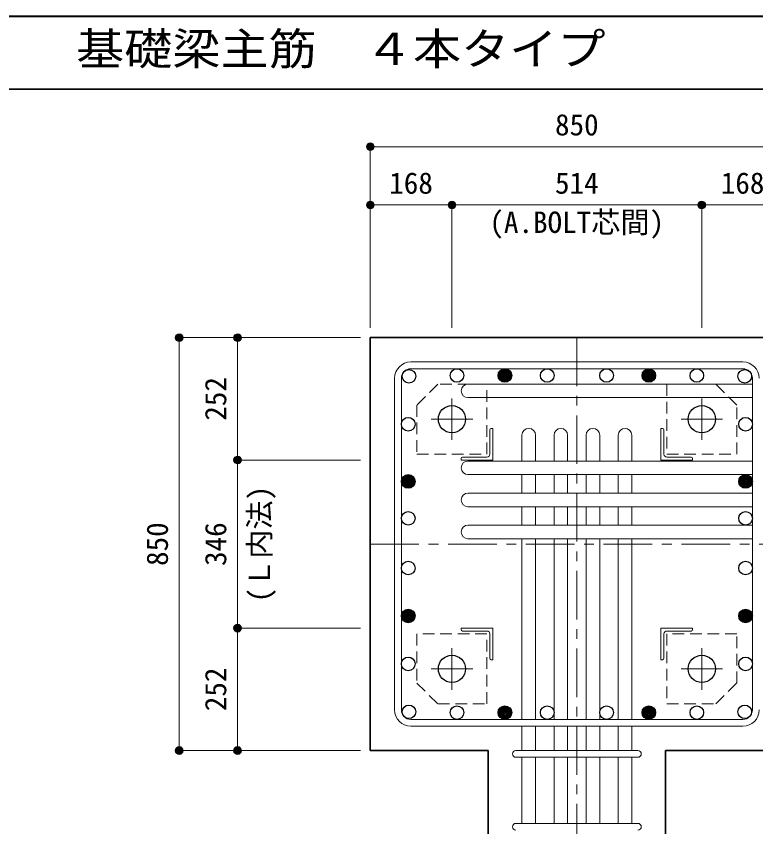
# Model space of a CAD drawing. Units: millimetres at full size, sheet at 1:20. Extents: x -3982 to 3969, y -2797 to 2801.
# Drawn here: x -675 to 846, y 1132 to 2801 of the extents above; entities that cross this region are included whole.
import ezdxf
from ezdxf.enums import TextEntityAlignment as Align

# ---------------------------------------------------------------- set-up
doc = ezdxf.new("R2010")
doc.units = ezdxf.units.MM
doc.header["$LTSCALE"] = 20
doc.header["$PDMODE"] = 32
doc.header["$PDSIZE"] = 12
doc.linetypes.add('CHAIN1', pattern=[8, 5, -1, 1, -1])
doc.linetypes.add('DASHED1', pattern=[1.8, 1.2, -0.6])
for name, color, linetype, lineweight in [('6-1_躯体線', 2, 'Continuous', 35), ('6-2_A.Bolt_', 4, 'Continuous', 9), ('6-3_柱型主筋', 4, 'Continuous', 9), ('6-4_フープ', 7, 'Continuous', 18), ('6-5_梁主筋', 7, 'Continuous', 18), ('6-6_S.T.P.', 7, 'Continuous', 18), ('6-7_文字', 7, 'Continuous', 18), ('6-9', 4, 'DASHED1', 9), ('6-D_寸法', 4, 'Continuous', 9), ('F-0_枠', 6, 'Continuous', 40)]:
    doc.layers.add(name, color=color, linetype=linetype, lineweight=lineweight)
doc.styles.add('ＭＳ ゴシック', font='')
doc.styles.get('ＭＳ ゴシック').set_extended_font_data('MS Gothic')

msp = doc.modelspace()

# ---------------------------------------------------------------- linework, layer by layer
at = {"layer": '6-1_躯体線'}
for p, q in [((53.29, 1289.12), (53.29, 2139.12)), ((1303.29, 2139.12), (53.29, 2139.12)), ((295.79, 1289.12), (53.29, 1289.12)), ((295.79, 889.12), (295.79, 1289.12)), ((660.79, 889.12), (660.79, 1289.12)), ((903.29, 1289.12), (660.79, 1289.12))]:
    msp.add_line(p, q, dxfattribs=at)
at = {"layer": '6-2_A.Bolt_', "linetype": 'CHAIN1'}
for p, q in [((221.29, 1928.42), (221.29, 2013.92)), ((735.29, 1928.42), (735.29, 2013.92)), ((263.99, 1971.12), (178.49, 1971.12)), ((692.59, 1971.12), (778.09, 1971.12)), ((221.29, 1499.82), (221.29, 1414.32)), ((735.29, 1499.82), (735.29, 1414.32)), ((263.99, 1457.12), (178.49, 1457.12)), ((692.59, 1457.12), (778.09, 1457.12))]:
    msp.add_line(p, q, dxfattribs=at)
at = {"layer": '6-2_A.Bolt_'}
for p, q in [((299.29, 1949.12), (299.29, 1899.13)), ((305.29, 1952.12), (302.29, 1952.12)), ((305.29, 1952.12), (305.29, 1887.12)), ((651.29, 1952.12), (654.29, 1952.12)), ((651.29, 1952.12), (651.29, 1887.12)), ((657.29, 1949.12), (657.29, 1899.12)), ((240.29, 1887.12), (240.29, 1890.13)), ((240.29, 1887.12), (305.29, 1887.12)), ((243.29, 1893.12), (293.29, 1893.12)), ((716.29, 1887.12), (651.29, 1887.12)), ((713.29, 1893.12), (663.29, 1893.12)), ((716.29, 1887.12), (716.29, 1890.12)), ((240.29, 1541.12), (305.29, 1541.12)), ((240.29, 1541.12), (240.29, 1538.12)), ((305.29, 1476.12), (305.29, 1541.12)), ((651.29, 1476.13), (651.29, 1541.13)), ((716.29, 1541.13), (651.29, 1541.13)), ((716.29, 1541.13), (716.29, 1538.12)), ((243.29, 1535.12), (293.29, 1535.12)), ((299.29, 1479.13), (299.29, 1529.12)), ((657.29, 1479.12), (657.29, 1529.12)), ((713.29, 1535.12), (663.29, 1535.12)), ((305.29, 1476.12), (302.29, 1476.12)), ((651.29, 1476.13), (654.29, 1476.13))]:
    msp.add_line(p, q, dxfattribs=at)
at = {"layer": '6-2_A.Bolt_', "color": 3, "lineweight": 25}
for centre in [(221.29, 1971.12), (735.29, 1971.12), (221.29, 1457.12), (735.29, 1457.12)]:
    msp.add_circle(centre, 28, dxfattribs=at)
at = {"layer": '6-2_A.Bolt_'}
for centre, radius, start, end in [((302.29, 1949.12), 3, 90, 180), ((654.29, 1949.12), 3, 0, 90), ((243.29, 1890.13), 3, 90, 180), ((293.29, 1899.13), 6, 270, 0), ((663.29, 1899.12), 6, 180, 270), ((713.29, 1890.12), 3, 0, 90), ((243.29, 1538.12), 3, 180, 270), ((713.29, 1538.12), 3, 270, 0), ((293.29, 1529.12), 6, 0, 90), ((663.29, 1529.12), 6, 90, 180), ((302.29, 1479.13), 3, 180, 270), ((654.29, 1479.12), 3, 270, 0)]:
    msp.add_arc(centre, radius, start, end, dxfattribs=at)
at = {"layer": '6-3_柱型主筋', "color": 3, "lineweight": 25}
for centre in [(132.9, 2059.51), (231.58, 2061.12), (330.27, 2061.12), (417.29, 2061.12), (539.29, 2061.12), (626.31, 2061.12), (725, 2061.12), (823.68, 2059.51), (131.29, 1960.83), (825.29, 1960.83), (131.29, 1843.12), (825.29, 1843.12), (131.29, 1767.12), (825.29, 1767.12), (131.29, 1664.78), (825.29, 1664.78), (131.29, 1566.1), (825.29, 1566.1), (131.29, 1467.42), (825.29, 1467.42), (132.9, 1368.74), (231.58, 1367.12), (330.27, 1367.12), (417.29, 1367.12), (539.29, 1367.12), (626.31, 1367.12), (725, 1367.12), (823.68, 1368.74)]:
    msp.add_circle(centre, 14, dxfattribs=at)
at = {"layer": '6-3_柱型主筋'}
for centre, radius in [((330.27, 2061.12), 14), ((330.27, 2061.12), 12.6), ((330.27, 2061.12), 11.2), ((330.27, 2061.12), 9.8), ((330.27, 2061.12), 8.4), ((626.31, 2061.12), 14), ((626.31, 2061.12), 12.6), ((626.31, 2061.12), 11.2), ((626.31, 2061.12), 9.8), ((626.31, 2061.12), 8.4), ((330.27, 2061.12), 7), ((330.27, 2061.12), 5.6), ((330.27, 2061.12), 4.2), ((330.27, 2061.12), 2.8), ((330.27, 2061.12), 1.4), ((626.31, 2061.12), 7), ((626.31, 2061.12), 5.6), ((626.31, 2061.12), 4.2), ((626.31, 2061.12), 2.8), ((626.31, 2061.12), 1.4), ((131.29, 1843.12), 14), ((131.29, 1843.12), 12.6), ((131.29, 1843.12), 11.2), ((131.29, 1843.12), 9.8), ((825.29, 1843.12), 14), ((825.29, 1843.12), 12.6), ((825.29, 1843.12), 11.2), ((825.29, 1843.12), 9.8), ((131.29, 1843.12), 8.4), ((131.29, 1843.12), 7), ((131.29, 1843.12), 5.6), ((131.29, 1843.12), 4.2), ((131.29, 1843.12), 2.8), ((131.29, 1843.12), 1.4), ((825.29, 1843.12), 8.4), ((825.29, 1843.12), 7), ((825.29, 1843.12), 5.6), ((825.29, 1843.12), 4.2), ((825.29, 1843.12), 2.8), ((825.29, 1843.12), 1.4), ((131.29, 1566.1), 14), ((131.29, 1566.1), 12.6), ((131.29, 1566.1), 11.2), ((131.29, 1566.1), 9.8), ((131.29, 1566.1), 8.4), ((131.29, 1566.1), 7), ((131.29, 1566.1), 5.6), ((131.29, 1566.1), 4.2), ((131.29, 1566.1), 2.8), ((825.29, 1566.1), 14), ((825.29, 1566.1), 12.6), ((825.29, 1566.1), 11.2), ((825.29, 1566.1), 9.8), ((825.29, 1566.1), 8.4), ((825.29, 1566.1), 7), ((825.29, 1566.1), 5.6), ((825.29, 1566.1), 4.2), ((825.29, 1566.1), 2.8), ((131.29, 1566.1), 1.4), ((825.29, 1566.1), 1.4), ((330.27, 1367.12), 14), ((330.27, 1367.12), 12.6), ((330.27, 1367.12), 11.2), ((330.27, 1367.12), 9.8), ((330.27, 1367.12), 8.4), ((330.27, 1367.12), 7), ((330.27, 1367.12), 5.6), ((330.27, 1367.12), 4.2), ((330.27, 1367.12), 2.8), ((330.27, 1367.12), 1.4), ((626.31, 1367.12), 14), ((626.31, 1367.12), 12.6), ((626.31, 1367.12), 11.2), ((626.31, 1367.12), 9.8), ((626.31, 1367.12), 8.4), ((626.31, 1367.12), 7), ((626.31, 1367.12), 5.6), ((626.31, 1367.12), 4.2), ((626.31, 1367.12), 2.8), ((626.31, 1367.12), 1.4)]:
    msp.add_circle(centre, radius, dxfattribs=at)
at = {"layer": '6-4_フープ'}
for p, q in [((819.79, 2089.12), (136.79, 2089.12)), ((819.79, 2075.12), (136.79, 2075.12)), ((103.29, 1372.62), (103.29, 2055.62)), ((117.29, 1372.62), (117.29, 2055.62)), ((839.29, 1372.62), (839.29, 2055.62)), ((819.79, 1353.12), (136.79, 1353.12)), ((819.79, 1339.12), (136.79, 1339.12))]:
    msp.add_line(p, q, dxfattribs=at)
for centre, radius, start, end in [((136.79, 2055.62), 33.5, 90, 180), ((819.79, 2055.62), 33.5, 0, 90), ((136.79, 2055.62), 19.5, 90, 180), ((819.79, 2055.62), 19.5, 0, 90), ((136.79, 1372.62), 33.5, 180, 270), ((136.79, 1372.62), 19.5, 180, 270), ((819.79, 1372.62), 33.5, 270, 0), ((819.79, 1372.62), 19.5, 270, 0)]:
    msp.add_arc(centre, radius, start, end, dxfattribs=at)
at = {"layer": '6-5_梁主筋'}
for p, q in [((254.29, 2043.51), (839.29, 2043.51)), ((254.29, 2015.51), (839.29, 2015.51)), ((365.29, 1938.12), (365.29, 1885.12)), ((393.29, 1938.12), (393.29, 1885.12)), ((431.29, 1938.12), (431.29, 1885.12)), ((459.29, 1938.12), (459.29, 1885.12)), ((497.29, 1938.12), (497.29, 1885.12)), ((525.29, 1938.12), (525.29, 1885.12)), ((563.29, 1938.12), (563.29, 1885.12)), ((591.29, 1938.12), (591.29, 1885.12)), ((254.29, 1885.12), (839.29, 1885.12)), ((254.29, 1857.12), (839.29, 1857.12)), ((365.29, 1857.12), (365.29, 1819.12)), ((393.29, 1857.12), (393.29, 1819.12)), ((431.29, 1857.12), (431.29, 1819.12)), ((459.29, 1857.12), (459.29, 1819.12)), ((497.29, 1857.12), (497.29, 1819.12)), ((525.29, 1857.12), (525.29, 1819.12)), ((563.29, 1857.12), (563.29, 1819.12)), ((591.29, 1857.12), (591.29, 1819.12)), ((254.29, 1819.12), (839.29, 1819.12)), ((254.29, 1791.12), (839.29, 1791.12)), ((365.29, 1791.12), (365.29, 1753.12)), ((393.29, 1791.12), (393.29, 1753.12)), ((431.29, 1791.12), (431.29, 1753.12)), ((459.29, 1791.12), (459.29, 1753.12)), ((497.29, 1791.12), (497.29, 1753.12)), ((525.29, 1791.12), (525.29, 1753.12)), ((563.29, 1791.12), (563.29, 1753.12)), ((591.29, 1791.12), (591.29, 1753.12)), ((254.29, 1753.12), (839.29, 1753.12)), ((254.29, 1725.12), (839.29, 1725.12)), ((365.29, 1725.12), (365.29, 1353.12)), ((393.29, 1725.12), (393.29, 1353.12)), ((431.29, 1725.12), (431.29, 1353.12)), ((459.29, 1725.12), (459.29, 1353.12)), ((497.29, 1725.12), (497.29, 1353.12)), ((525.29, 1725.12), (525.29, 1353.12)), ((563.29, 1725.12), (563.29, 1353.12)), ((591.29, 1725.12), (591.29, 1353.12)), ((365.29, 1339.12), (365.29, 1289.12)), ((393.29, 1339.12), (393.29, 1289.12)), ((431.29, 1339.12), (431.29, 1289.12)), ((459.29, 1339.12), (459.29, 1289.12)), ((497.29, 1339.12), (497.29, 1289.12)), ((525.29, 1339.12), (525.29, 1289.12)), ((563.29, 1339.12), (563.29, 1289.12)), ((591.29, 1339.12), (591.29, 1289.12)), ((365.29, 1275.12), (365.29, 1139.12)), ((393.29, 1275.12), (393.29, 1139.12)), ((431.29, 1275.12), (431.29, 1139.12)), ((459.29, 1275.12), (459.29, 1139.12)), ((497.29, 1275.12), (497.29, 1139.12)), ((525.29, 1275.12), (525.29, 1139.12)), ((563.29, 1275.12), (563.29, 1139.12)), ((591.29, 1275.12), (591.29, 1139.12))]:
    msp.add_line(p, q, dxfattribs=at)
for centre, start, end in [((254.29, 2029.51), 90, 180), ((254.29, 2029.51), 180, 270), ((379.29, 1938.12), 90, 180), ((379.29, 1938.12), 0, 90), ((445.29, 1938.12), 90, 180), ((445.29, 1938.12), 0, 90), ((511.29, 1938.12), 90, 180), ((511.29, 1938.12), 0, 90), ((577.29, 1938.12), 90, 180), ((577.29, 1938.12), 0, 90), ((254.29, 1871.12), 90, 180), ((254.29, 1871.12), 180, 270), ((254.29, 1805.12), 90, 180), ((254.29, 1805.12), 180, 270), ((254.29, 1739.12), 90, 180), ((254.29, 1739.12), 180, 270)]:
    msp.add_arc(centre, 14, start, end, dxfattribs=at)
at = {"layer": '6-6_S.T.P.'}
for p, q in [((352.79, 1289.12), (603.79, 1289.12)), ((352.79, 1275.12), (603.79, 1275.12)), ((352.79, 1139.12), (603.79, 1139.12))]:
    msp.add_line(p, q, dxfattribs=at)
for centre, start, end in [((352.79, 1282.12), 90, 270), ((352.79, 1282.12), 90, 270), ((352.79, 1282.12), 90, 270), ((352.79, 1282.12), 90, 270), ((603.79, 1282.12), 270, 90), ((603.79, 1282.12), 270, 90), ((603.79, 1282.12), 270, 90), ((603.79, 1282.12), 270, 90), ((352.79, 1132.12), 90, 270), ((603.79, 1132.12), 270, 90)]:
    msp.add_arc(centre, 7, start, end, dxfattribs=at)
at = {"layer": '6-9'}
for points in [[(149.29, 1899.13), (293.29, 1899.13), (293.29, 2043.12), (192.29, 2043.12), (149.29, 2000.13)], [(663.29, 2043.12), (663.29, 1899.12), (807.29, 1899.12), (807.29, 2000.12), (764.29, 2043.12)], [(293.29, 1385.12), (293.29, 1529.12), (149.29, 1529.12), (149.29, 1428.12), (192.29, 1385.12)], [(807.29, 1529.12), (663.29, 1529.12), (663.29, 1385.12), (764.29, 1385.12), (807.29, 1428.12)]]:
    msp.add_lwpolyline(points, close=True, dxfattribs=at)
at = {"layer": '6-D_寸法'}
for p, q in [((53.29, 2532.15), (903.29, 2532.15)), ((53.29, 2412.15), (221.29, 2412.15)), ((221.29, 2412.15), (221.29, 2159.12)), ((221.29, 2412.15), (735.29, 2412.15)), ((735.29, 2412.15), (735.29, 2159.12)), ((735.29, 2412.15), (903.29, 2412.15)), ((-339.74, 2139.12), (-219.74, 2139.12)), ((-339.74, 2139.12), (-339.74, 1289.12)), ((-219.74, 2139.12), (33.29, 2139.12)), ((-219.74, 2139.12), (-219.74, 1887.12)), ((-219.74, 1887.12), (33.29, 1887.12)), ((-219.74, 1887.12), (-219.74, 1541.12)), ((-219.74, 1541.12), (33.29, 1541.12)), ((-219.74, 1541.12), (-219.74, 1289.12))]:
    msp.add_line(p, q, dxfattribs=at)
at = {"layer": '6-D_寸法', "linetype": 'CHAIN1'}
for p, q in [((478.29, 2139.12), (478.29, 889.12)), ((53.29, 1714.12), (903.29, 1714.12))]:
    msp.add_line(p, q, dxfattribs=at)
at = {"layer": '6-D_寸法'}
for points in [[(53.29, 2532.15), (53.29, 2412.15), (53.29, 2159.12)], [(-339.74, 1289.12), (-219.74, 1289.12), (33.29, 1289.12)]]:
    msp.add_lwpolyline(points, dxfattribs=at)
for centre, radius in [((53.29, 2532.15), 8), ((53.29, 2532.15), 7.2), ((53.29, 2532.15), 6.4), ((53.29, 2532.15), 5.6), ((53.29, 2532.15), 4.8), ((53.29, 2532.15), 4), ((53.29, 2532.15), 3.2), ((53.29, 2532.15), 2.4), ((53.29, 2532.15), 1.6), ((53.29, 2532.15), 0.8), ((53.29, 2412.15), 8), ((221.29, 2412.15), 8), ((735.29, 2412.15), 8), ((53.29, 2412.15), 7.2), ((53.29, 2412.15), 6.4), ((53.29, 2412.15), 5.6), ((53.29, 2412.15), 4.8), ((53.29, 2412.15), 4), ((53.29, 2412.15), 3.2), ((53.29, 2412.15), 2.4), ((53.29, 2412.15), 1.6), ((53.29, 2412.15), 0.8), ((221.29, 2412.15), 7.2), ((221.29, 2412.15), 6.4), ((221.29, 2412.15), 5.6), ((221.29, 2412.15), 4.8), ((221.29, 2412.15), 4), ((221.29, 2412.15), 3.2), ((221.29, 2412.15), 2.4), ((221.29, 2412.15), 1.6), ((221.29, 2412.15), 0.8), ((735.29, 2412.15), 7.2), ((735.29, 2412.15), 6.4), ((735.29, 2412.15), 5.6), ((735.29, 2412.15), 4.8), ((735.29, 2412.15), 4), ((735.29, 2412.15), 3.2), ((735.29, 2412.15), 2.4), ((735.29, 2412.15), 1.6), ((735.29, 2412.15), 0.8), ((-339.74, 2139.12), 8), ((-339.74, 2139.12), 7.2), ((-339.74, 2139.12), 6.4), ((-339.74, 2139.12), 5.6), ((-339.74, 2139.12), 4.8), ((-339.74, 2139.12), 4), ((-339.74, 2139.12), 3.2), ((-339.74, 2139.12), 2.4), ((-339.74, 2139.12), 1.6), ((-339.74, 2139.12), 0.8), ((-219.74, 2139.12), 8), ((-219.74, 2139.12), 7.2), ((-219.74, 2139.12), 6.4), ((-219.74, 2139.12), 5.6), ((-219.74, 2139.12), 4.8), ((-219.74, 2139.12), 4), ((-219.74, 2139.12), 3.2), ((-219.74, 2139.12), 2.4), ((-219.74, 2139.12), 1.6), ((-219.74, 2139.12), 0.8), ((-219.74, 1887.12), 8), ((-219.74, 1887.12), 7.2), ((-219.74, 1887.12), 6.4), ((-219.74, 1887.12), 5.6), ((-219.74, 1887.12), 4.8), ((-219.74, 1887.12), 4), ((-219.74, 1887.12), 3.2), ((-219.74, 1887.12), 2.4), ((-219.74, 1887.12), 1.6), ((-219.74, 1887.12), 0.8), ((-219.74, 1541.12), 8), ((-219.74, 1541.12), 7.2), ((-219.74, 1541.12), 6.4), ((-219.74, 1541.12), 5.6), ((-219.74, 1541.12), 4.8), ((-219.74, 1541.12), 4), ((-219.74, 1541.12), 3.2), ((-219.74, 1541.12), 2.4), ((-219.74, 1541.12), 1.6), ((-219.74, 1541.12), 0.8), ((-339.74, 1289.12), 8), ((-339.74, 1289.12), 7.2), ((-339.74, 1289.12), 6.4), ((-339.74, 1289.12), 5.6), ((-339.74, 1289.12), 4.8), ((-339.74, 1289.12), 4), ((-339.74, 1289.12), 3.2), ((-339.74, 1289.12), 2.4), ((-339.74, 1289.12), 1.6), ((-339.74, 1289.12), 0.8), ((-219.74, 1289.12), 8), ((-219.74, 1289.12), 7.2), ((-219.74, 1289.12), 6.4), ((-219.74, 1289.12), 5.6), ((-219.74, 1289.12), 4.8), ((-219.74, 1289.12), 4), ((-219.74, 1289.12), 3.2), ((-219.74, 1289.12), 2.4), ((-219.74, 1289.12), 1.6), ((-219.74, 1289.12), 0.8)]:
    msp.add_circle(centre, radius, dxfattribs=at)
at = {"layer": '6-D_寸法', "color": 7}
for p in [(53.29, 2532.15), (53.29, 2412.15), (221.29, 2412.15), (735.29, 2412.15), (-339.74, 2139.12), (-219.74, 2139.12), (-219.74, 1887.12), (-219.74, 1541.12), (-339.74, 1289.12), (-219.74, 1289.12)]:
    msp.add_point(p, dxfattribs=at)
at = {"layer": 'F-0_枠'}
msp.add_line((-3981.92, 2800.77), (3969.4, 2800.77), dxfattribs=at)
at = {"layer": 'F-0_枠', "color": 2, "lineweight": 35}
msp.add_line((-3981.92, 2650.77), (2482.4, 2650.77), dxfattribs=at)

# ---------------------------------------------------------------- texts
at = {"layer": '6-7_文字', "color": 2, "style": 'ＭＳ ゴシック', "width": 1.1}
msp.add_text('\u3000\u3000基礎梁主筋\u3000４本タイプ', height=65.98, dxfattribs=at).set_placement((-749.76, 2680.77), align=Align.BOTTOM_LEFT)
at = {"layer": '6-D_寸法', "style": 'ＭＳ ゴシック'}
for s, p in [('850', (433.29, 2542.15)), ('168', (92.29, 2422.15)), ('514', (433.29, 2422.15)), ('168', (774.29, 2422.15)), ('(A.BOLT芯間)', (298.29, 2341.42))]:
    msp.add_text(s, height=43.99, dxfattribs=at).set_placement(p, align=Align.BOTTOM_LEFT)
for s, p in [('252', (-229.74, 1968.12)), ('(Ｌ内法)', (-139.52, 1594.12)), ('850', (-349.74, 1669.12)), ('346', (-229.74, 1669.12)), ('252', (-229.74, 1370.12))]:
    msp.add_text(s, height=43.99, rotation=90, dxfattribs=at).set_placement(p, align=Align.BOTTOM_LEFT)

doc.saveas('drawing.dxf')
